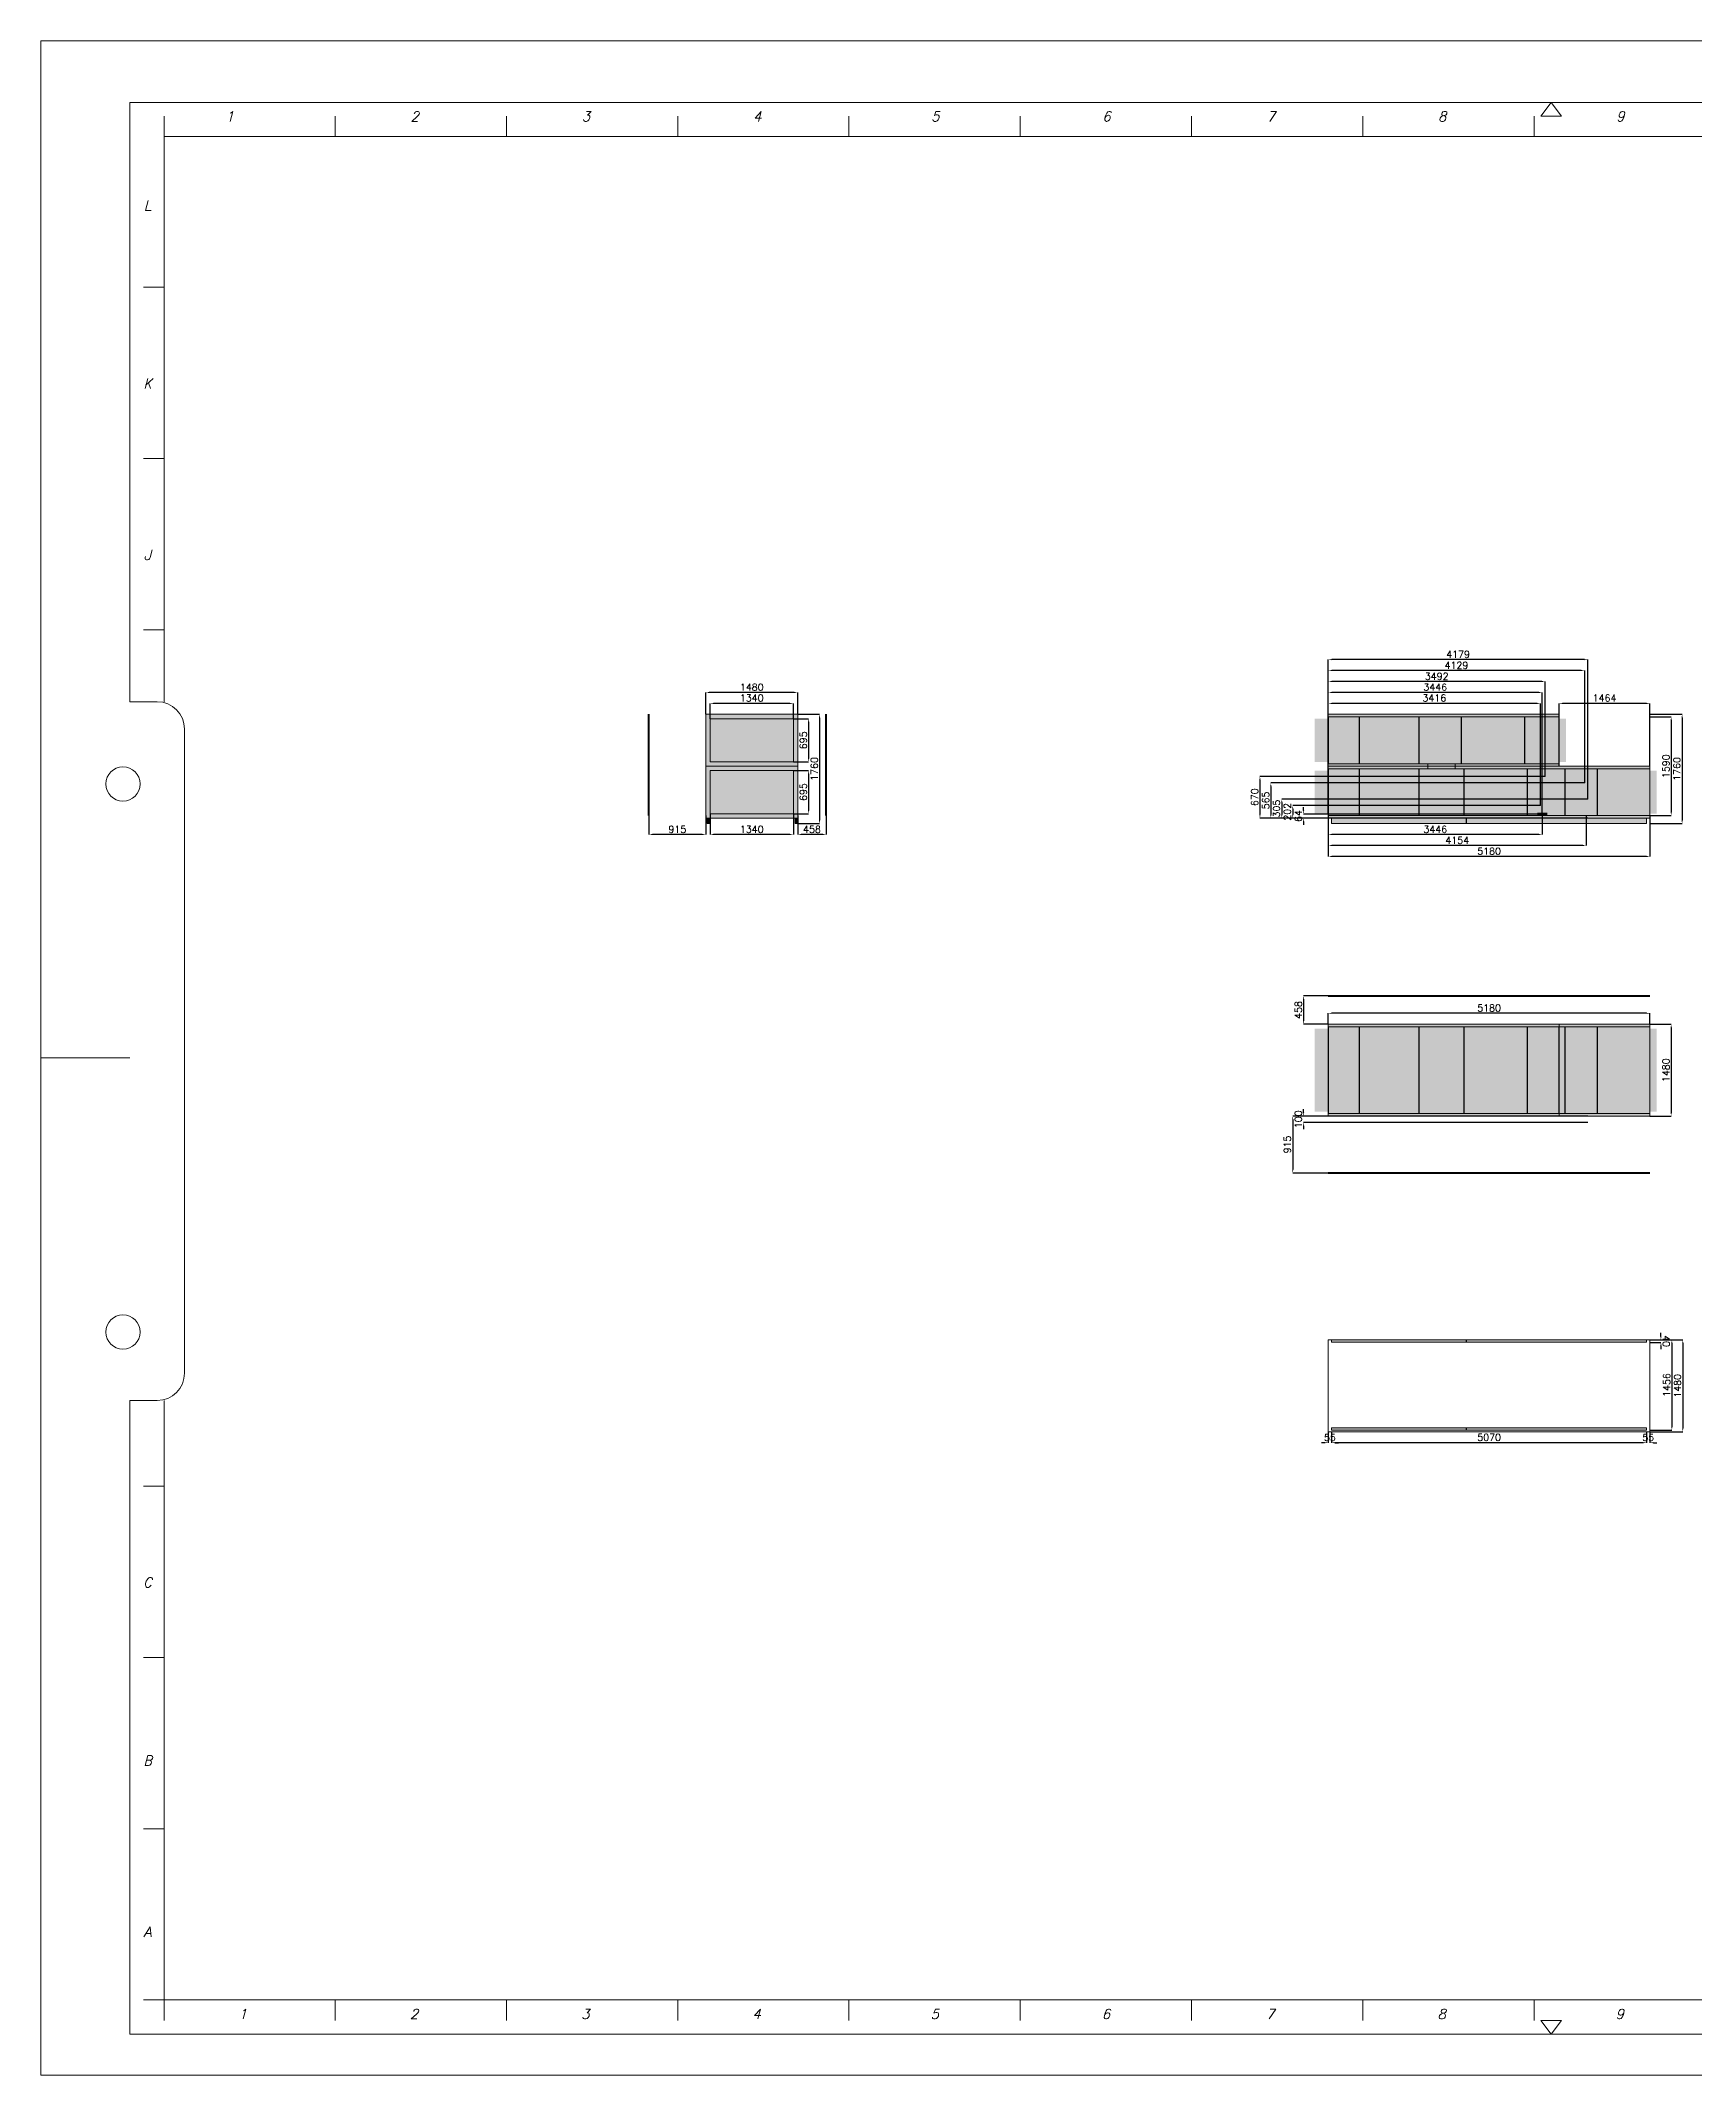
# Model space of a CAD drawing. Header units: millimetres. Extents: x -20729 to 25590, y -20280 to 12474.
# Drawn here: x -20729 to 5893, y -20280 to 12474 of the extents above; entities that cross this region are included whole.
import ezdxf
from ezdxf.enums import TextEntityAlignment as Align

# ---------------------------------------------------------------- set-up
doc = ezdxf.new("R2010")
doc.units = ezdxf.units.MM
doc.header["$MEASUREMENT"] = 0
doc.layers.get('0').update_dxf_attribs({"lineweight": 0})
doc.layers.get('Defpoints').update_dxf_attribs({"lineweight": 0})
for name, color, linetype in [('Dimensions.Gen', 7, 'Continuous'), ('Dimensions.Med', 7, 'Continuous'), ('Dimensions.Service', 7, 'Continuous'), ('Hatch', 7, 'Continuous'), ('Separators', 7, 'Continuous')]:
    doc.layers.add(name, color=color, linetype=linetype)
doc.styles.get("Standard").update_dxf_attribs({"font": 'TXT.SHX'})
doc.styles.add('Text_Style_11', font='ROMANS.SHX', dxfattribs={"width": 0.75})
doc.dimstyles.get("Standard").update_dxf_attribs({"dimtxt": 111.333333, "dimasz": 55.666667, "dimexe": 0.18, "dimexo": 0.0625, "dimgap": 27.833333, "dimtad": 0, "dimtoh": 1, "dimdec": 4, "dimzin": 0, "dimdsep": 46, "dimtxsty": 'Standard', "dimcen": 0.09, "dimclrt": 1, "dimadec": 0, "dimazin": 0, "dimtfac": 1, "dimtdec": 4, "dimtix": 1, "dimtofl": 0, "dimtmove": 0, "dimatfit": 3, "dimfxl": 1, "dimtolj": 1, "dimtzin": 0, "dimarcsym": 0})

# ---------------------------------------------------------------- blocks, each defined once
blk = doc.blocks.new('*D0')
at = {"color": 0, "lineweight": -2}
for p, q in [((0, 0), (0, -306)), ((3390, -306), (56, -306)), ((3446, 0), (3446, -306))]:
    blk.add_line(p, q, dxfattribs=at)
at = {"color": 0}
for points in [[(0, -306), (56, -297), (56, -315)], [(3446, -306), (3390, -315), (3390, -297)]]:
    blk.add_solid(points, dxfattribs=at)
at = {"layer": 'Defpoints'}
for p in [(0, 0), (3446, 0), (0, -306)]:
    blk.add_point(p, dxfattribs=at)
at = {"color": 1, "true_color": 0xff0000, "insert": (1723, -221), "char_height": 111.3, "attachment_point": 5}
blk.add_mtext('3446', dxfattribs=at)
blk = doc.blocks.new('*D1')
at = {"color": 0, "lineweight": -2}
for p, q in [((0, 0), (0, -482)), ((4154, 0), (4154, -482)), ((4098, -482), (56, -482))]:
    blk.add_line(p, q, dxfattribs=at)
at = {"color": 0}
for points in [[(0, -482), (56, -473), (56, -491)], [(4154, -482), (4098, -491), (4098, -473)]]:
    blk.add_solid(points, dxfattribs=at)
at = {"layer": 'Defpoints'}
for p in [(0, 0), (4154, 0), (0, -482)]:
    blk.add_point(p, dxfattribs=at)
at = {"color": 1, "true_color": 0xff0000, "insert": (2077, -397), "char_height": 111.3, "attachment_point": 5}
blk.add_mtext('4154', dxfattribs=at)
blk = doc.blocks.new('*D2')
at = {"color": 0, "lineweight": -2}
for p, q in [((0, 0), (0, -658)), ((5180, 0), (5180, -658)), ((5124, -658), (56, -658))]:
    blk.add_line(p, q, dxfattribs=at)
at = {"color": 0}
for points in [[(0, -658), (56, -649), (56, -667)], [(5180, -658), (5124, -667), (5124, -649)]]:
    blk.add_solid(points, dxfattribs=at)
at = {"layer": 'Defpoints'}
for p in [(0, 0), (5180, 0), (0, -658)]:
    blk.add_point(p, dxfattribs=at)
at = {"color": 1, "true_color": 0xff0000, "insert": (2590, -573), "char_height": 111.3, "attachment_point": 5}
blk.add_mtext('5180', dxfattribs=at)
blk = doc.blocks.new('*D3')
at = {"color": 0, "lineweight": -2}
for p, q in [((3716, 795), (3716, 1806)), ((5124, 1806), (3772, 1806)), ((5180, 795), (5180, 1806))]:
    blk.add_line(p, q, dxfattribs=at)
at = {"color": 0}
for points in [[(3716, 1806), (3772, 1815), (3772, 1797)], [(5180, 1806), (5124, 1797), (5124, 1815)]]:
    blk.add_solid(points, dxfattribs=at)
at = {"layer": 'Defpoints'}
for p in [(3716, 1806), (3716, 795), (5180, 795)]:
    blk.add_point(p, dxfattribs=at)
at = {"color": 1, "true_color": 0xff0000, "insert": (4448, 1891), "char_height": 111.3, "attachment_point": 5}
blk.add_mtext('1464', dxfattribs=at)
blk = doc.blocks.new('*D4')
at = {"color": 0, "lineweight": -2}
for p, q in [((0, 162), (0, 1806)), ((3361, 1806), (56, 1806)), ((3416, 162), (3416, 1806))]:
    blk.add_line(p, q, dxfattribs=at)
at = {"color": 0}
for points in [[(0, 1806), (56, 1815), (56, 1797)], [(3416, 1806), (3361, 1797), (3361, 1815)]]:
    blk.add_solid(points, dxfattribs=at)
at = {"layer": 'Defpoints'}
for p in [(0, 1806), (0, 162), (3416, 162)]:
    blk.add_point(p, dxfattribs=at)
at = {"color": 1, "true_color": 0xff0000, "insert": (1708, 1891), "char_height": 111.3, "attachment_point": 5}
blk.add_mtext('3416', dxfattribs=at)
blk = doc.blocks.new('*D5')
at = {"color": 0, "lineweight": -2}
for p, q in [((0, 24), (0, 1982)), ((3390, 1982), (56, 1982)), ((3446, 24), (3446, 1982))]:
    blk.add_line(p, q, dxfattribs=at)
at = {"color": 0}
for points in [[(0, 1982), (56, 1991), (56, 1973)], [(3446, 1982), (3390, 1973), (3390, 1991)]]:
    blk.add_solid(points, dxfattribs=at)
at = {"layer": 'Defpoints'}
for p in [(0, 1982), (0, 24), (3446, 24)]:
    blk.add_point(p, dxfattribs=at)
at = {"color": 1, "true_color": 0xff0000, "insert": (1723, 2067), "char_height": 111.3, "attachment_point": 5}
blk.add_mtext('3446', dxfattribs=at)
blk = doc.blocks.new('*D6')
at = {"color": 0, "lineweight": -2}
for p, q in [((0, 630), (0, 2158)), ((3436, 2158), (56, 2158)), ((3492, 630), (3492, 2158))]:
    blk.add_line(p, q, dxfattribs=at)
at = {"color": 0}
for points in [[(0, 2158), (56, 2167), (56, 2149)], [(3492, 2158), (3436, 2149), (3436, 2167)]]:
    blk.add_solid(points, dxfattribs=at)
at = {"layer": 'Defpoints'}
for p in [(0, 2158), (0, 630), (3492, 630)]:
    blk.add_point(p, dxfattribs=at)
at = {"color": 1, "true_color": 0xff0000, "insert": (1746, 2243), "char_height": 111.3, "attachment_point": 5}
blk.add_mtext('3492', dxfattribs=at)
blk = doc.blocks.new('*D7')
at = {"color": 0, "lineweight": -2}
for p, q in [((0, 525), (0, 2334)), ((4073, 2334), (56, 2334)), ((4129, 525), (4129, 2334))]:
    blk.add_line(p, q, dxfattribs=at)
at = {"color": 0}
for points in [[(0, 2334), (56, 2343), (56, 2325)], [(4129, 2334), (4073, 2325), (4073, 2343)]]:
    blk.add_solid(points, dxfattribs=at)
at = {"layer": 'Defpoints'}
for p in [(0, 2334), (0, 525), (4129, 525)]:
    blk.add_point(p, dxfattribs=at)
at = {"color": 1, "true_color": 0xff0000, "insert": (2064, 2419), "char_height": 111.3, "attachment_point": 5}
blk.add_mtext('4129', dxfattribs=at)
blk = doc.blocks.new('*D8')
at = {"color": 0, "lineweight": -2}
for p, q in [((0, 265), (0, 2510)), ((4123, 2510), (56, 2510)), ((4179, 265), (4179, 2510))]:
    blk.add_line(p, q, dxfattribs=at)
at = {"color": 0}
for points in [[(0, 2510), (56, 2519), (56, 2501)], [(4179, 2510), (4123, 2501), (4123, 2519)]]:
    blk.add_solid(points, dxfattribs=at)
at = {"layer": 'Defpoints'}
for p in [(0, 2510), (0, 265), (4179, 265)]:
    blk.add_point(p, dxfattribs=at)
at = {"color": 1, "true_color": 0xff0000, "insert": (2090, 2595), "char_height": 111.3, "attachment_point": 5}
blk.add_mtext('4179', dxfattribs=at)
blk = doc.blocks.new('*D9')
at = {"color": 0, "lineweight": -2}
for p, q in [((-396, 80), (-396, 135)), ((3446, 24), (-396, 24)), ((3446, -40), (-396, -40)), ((-396, -96), (-396, -151))]:
    blk.add_line(p, q, dxfattribs=at)
at = {"color": 0}
for points in [[(-396, 24), (-387, 80), (-405, 80)], [(-396, -40), (-405, -96), (-387, -96)]]:
    blk.add_solid(points, dxfattribs=at)
at = {"layer": 'Defpoints'}
for p in [(3446, 24), (-396, -40), (3446, -40)]:
    blk.add_point(p, dxfattribs=at)
at = {"color": 1, "true_color": 0xff0000, "insert": (-481, -8), "char_height": 111.3, "attachment_point": 5, "rotation": 90}
blk.add_mtext('64', dxfattribs=at)
blk = doc.blocks.new('*D10')
at = {"color": 0, "lineweight": -2}
for p, q in [((3416, 162), (-572, 162)), ((-572, 106), (-572, 16)), ((3416, -40), (-572, -40))]:
    blk.add_line(p, q, dxfattribs=at)
at = {"color": 0}
for points in [[(-572, 162), (-563, 106), (-581, 106)], [(-572, -40), (-581, 16), (-563, 16)]]:
    blk.add_solid(points, dxfattribs=at)
at = {"layer": 'Defpoints'}
for p in [(3416, 162), (-572, -40), (3416, -40)]:
    blk.add_point(p, dxfattribs=at)
at = {"color": 1, "true_color": 0xff0000, "insert": (-657, 61), "char_height": 111.3, "attachment_point": 5, "rotation": 90}
blk.add_mtext('202', dxfattribs=at)
blk = doc.blocks.new('*D11')
at = {"color": 0, "lineweight": -2}
for p, q in [((4179, 265), (-748, 265)), ((-748, 209), (-748, 16)), ((4179, -40), (-748, -40))]:
    blk.add_line(p, q, dxfattribs=at)
at = {"color": 0}
for points in [[(-748, 265), (-739, 209), (-757, 209)], [(-748, -40), (-757, 16), (-739, 16)]]:
    blk.add_solid(points, dxfattribs=at)
at = {"layer": 'Defpoints'}
for p in [(4179, 265), (-748, -40), (4179, -40)]:
    blk.add_point(p, dxfattribs=at)
at = {"color": 1, "true_color": 0xff0000, "insert": (-833, 113), "char_height": 111.3, "attachment_point": 5, "rotation": 90}
blk.add_mtext('305', dxfattribs=at)
blk = doc.blocks.new('*D12')
at = {"color": 0, "lineweight": -2}
for p, q in [((4129, 525), (-924, 525)), ((-924, 469), (-924, 16)), ((4129, -40), (-924, -40))]:
    blk.add_line(p, q, dxfattribs=at)
at = {"color": 0}
for points in [[(-924, 525), (-915, 469), (-933, 469)], [(-924, -40), (-933, 16), (-915, 16)]]:
    blk.add_solid(points, dxfattribs=at)
at = {"layer": 'Defpoints'}
for p in [(4129, 525), (-924, -40), (4129, -40)]:
    blk.add_point(p, dxfattribs=at)
at = {"color": 1, "true_color": 0xff0000, "insert": (-1009, 243), "char_height": 111.3, "attachment_point": 5, "rotation": 90}
blk.add_mtext('565', dxfattribs=at)
blk = doc.blocks.new('*D13')
at = {"color": 0, "lineweight": -2}
for p, q in [((3491, 630), (-1100, 630)), ((-1100, 574), (-1100, 16)), ((3491, -40), (-1100, -40))]:
    blk.add_line(p, q, dxfattribs=at)
at = {"color": 0}
for points in [[(-1100, 630), (-1091, 574), (-1109, 574)], [(-1100, -40), (-1109, 16), (-1091, 16)]]:
    blk.add_solid(points, dxfattribs=at)
at = {"layer": 'Defpoints'}
for p in [(3492, 630), (-1100, -40), (3492, -40)]:
    blk.add_point(p, dxfattribs=at)
at = {"color": 1, "true_color": 0xff0000, "insert": (-1185, 295), "char_height": 111.3, "attachment_point": 5, "rotation": 90}
blk.add_mtext('670', dxfattribs=at)
blk = doc.blocks.new('*D14')
at = {"color": 0, "lineweight": -2}
for p, q in [((5180, 1590), (5521, 1590)), ((5521, 1534), (5521, 56)), ((5180, 0), (5521, 0))]:
    blk.add_line(p, q, dxfattribs=at)
at = {"color": 0}
for points in [[(5521, 1590), (5530, 1534), (5512, 1534)], [(5521, 0), (5512, 56), (5530, 56)]]:
    blk.add_solid(points, dxfattribs=at)
at = {"layer": 'Defpoints'}
for p in [(5180, 1590), (5180, 0), (5521, 0)]:
    blk.add_point(p, dxfattribs=at)
at = {"color": 1, "true_color": 0xff0000, "insert": (5436, 795), "char_height": 111.3, "attachment_point": 5, "rotation": 90}
blk.add_mtext('1590', dxfattribs=at)
blk = doc.blocks.new('*D15')
at = {"color": 0, "lineweight": -2}
for p, q in [((5180, 1630), (5697, 1630)), ((5697, 1574), (5697, -74)), ((5180, -130), (5697, -130))]:
    blk.add_line(p, q, dxfattribs=at)
at = {"color": 0}
for points in [[(5697, 1630), (5706, 1574), (5688, 1574)], [(5697, -130), (5688, -74), (5706, -74)]]:
    blk.add_solid(points, dxfattribs=at)
at = {"layer": 'Defpoints'}
for p in [(5180, 1630), (5180, -130), (5697, -130)]:
    blk.add_point(p, dxfattribs=at)
at = {"color": 1, "true_color": 0xff0000, "insert": (5612, 750), "char_height": 111.3, "attachment_point": 5, "rotation": 90}
blk.add_mtext('1760', dxfattribs=at)
blk = doc.blocks.new('*D63')
at = {"color": 0, "lineweight": -2}
for p, q in [((0, -3359), (0, -3183)), ((5124, -3183), (56, -3183)), ((5180, -3359), (5180, -3183))]:
    blk.add_line(p, q, dxfattribs=at)
at = {"color": 0}
for points in [[(0, -3183), (56, -3174), (56, -3192)], [(5180, -3183), (5124, -3192), (5124, -3174)]]:
    blk.add_solid(points, dxfattribs=at)
at = {"layer": 'Defpoints'}
for p in [(0, -3183), (0, -3359), (5180, -3359)]:
    blk.add_point(p, dxfattribs=at)
at = {"color": 1, "true_color": 0xff0000, "insert": (2590, -3098), "char_height": 111.3, "attachment_point": 5}
blk.add_mtext('5180', dxfattribs=at)
blk = doc.blocks.new('*D64')
at = {"color": 0, "lineweight": -2}
for p, q in [((0, -2901), (-396, -2901)), ((-396, -2956), (-396, -3303)), ((0, -3359), (-396, -3359))]:
    blk.add_line(p, q, dxfattribs=at)
at = {"color": 0}
for points in [[(-396, -2901), (-387, -2956), (-405, -2956)], [(-396, -3359), (-405, -3303), (-387, -3303)]]:
    blk.add_solid(points, dxfattribs=at)
at = {"layer": 'Defpoints'}
for p in [(0, -2901), (-396, -3359), (0, -3359)]:
    blk.add_point(p, dxfattribs=at)
at = {"color": 1, "true_color": 0xff0000, "insert": (-481, -3130), "char_height": 111.3, "attachment_point": 5, "rotation": 90}
blk.add_mtext('458', dxfattribs=at)
blk = doc.blocks.new('*D65')
at = {"color": 0, "lineweight": -2}
for p, q in [((-396, -4783), (-396, -4727)), ((3416, -4839), (-396, -4839)), ((3416, -4939), (-396, -4939)), ((-396, -4994), (-396, -5050))]:
    blk.add_line(p, q, dxfattribs=at)
at = {"color": 0}
for points in [[(-396, -4839), (-387, -4783), (-405, -4783)], [(-396, -4939), (-405, -4994), (-387, -4994)]]:
    blk.add_solid(points, dxfattribs=at)
at = {"layer": 'Defpoints'}
for p in [(3416, -4839), (-396, -4939), (3416, -4939)]:
    blk.add_point(p, dxfattribs=at)
at = {"color": 1, "true_color": 0xff0000, "insert": (-481, -4889), "char_height": 111.3, "attachment_point": 5, "rotation": 90}
blk.add_mtext('100', dxfattribs=at)
blk = doc.blocks.new('*D66')
at = {"color": 0, "lineweight": -2}
for p, q in [((-396, -4783), (-396, -4727)), ((3491, -4839), (-396, -4839)), ((3491, -4939), (-396, -4939)), ((-396, -4994), (-396, -5050))]:
    blk.add_line(p, q, dxfattribs=at)
at = {"color": 0}
for points in [[(-396, -4839), (-387, -4783), (-405, -4783)], [(-396, -4939), (-405, -4994), (-387, -4994)]]:
    blk.add_solid(points, dxfattribs=at)
at = {"layer": 'Defpoints'}
for p in [(3492, -4839), (-396, -4939), (3492, -4939)]:
    blk.add_point(p, dxfattribs=at)
at = {"color": 1, "true_color": 0xff0000, "insert": (-481, -4889), "char_height": 111.3, "attachment_point": 5, "rotation": 90}
blk.add_mtext('100', dxfattribs=at)
blk = doc.blocks.new('*D67')
at = {"color": 0, "lineweight": -2}
for p, q in [((-396, -4783), (-396, -4727)), ((3446, -4839), (-396, -4839)), ((3446, -4939), (-396, -4939)), ((-396, -4994), (-396, -5050))]:
    blk.add_line(p, q, dxfattribs=at)
at = {"color": 0}
for points in [[(-396, -4839), (-387, -4783), (-405, -4783)], [(-396, -4939), (-405, -4994), (-387, -4994)]]:
    blk.add_solid(points, dxfattribs=at)
at = {"layer": 'Defpoints'}
for p in [(3446, -4839), (-396, -4939), (3446, -4939)]:
    blk.add_point(p, dxfattribs=at)
at = {"color": 1, "true_color": 0xff0000, "insert": (-481, -4889), "char_height": 111.3, "attachment_point": 5, "rotation": 90}
blk.add_mtext('100', dxfattribs=at)
blk = doc.blocks.new('*D68')
at = {"color": 0, "lineweight": -2}
for p, q in [((-396, -4783), (-396, -4727)), ((4129, -4839), (-396, -4839)), ((4129, -4939), (-396, -4939)), ((-396, -4994), (-396, -5050))]:
    blk.add_line(p, q, dxfattribs=at)
at = {"color": 0}
for points in [[(-396, -4839), (-387, -4783), (-405, -4783)], [(-396, -4939), (-405, -4994), (-387, -4994)]]:
    blk.add_solid(points, dxfattribs=at)
at = {"layer": 'Defpoints'}
for p in [(4129, -4839), (-396, -4939), (4129, -4939)]:
    blk.add_point(p, dxfattribs=at)
at = {"color": 1, "true_color": 0xff0000, "insert": (-481, -4889), "char_height": 111.3, "attachment_point": 5, "rotation": 90}
blk.add_mtext('100', dxfattribs=at)
blk = doc.blocks.new('*D69')
at = {"color": 0, "lineweight": -2}
for p, q in [((-396, -4783), (-396, -4727)), ((4179, -4839), (-396, -4839)), ((4179, -4939), (-396, -4939)), ((-396, -4994), (-396, -5050))]:
    blk.add_line(p, q, dxfattribs=at)
at = {"color": 0}
for points in [[(-396, -4839), (-387, -4783), (-405, -4783)], [(-396, -4939), (-405, -4994), (-387, -4994)]]:
    blk.add_solid(points, dxfattribs=at)
at = {"layer": 'Defpoints'}
for p in [(4179, -4839), (-396, -4939), (4179, -4939)]:
    blk.add_point(p, dxfattribs=at)
at = {"color": 1, "true_color": 0xff0000, "insert": (-481, -4889), "char_height": 111.3, "attachment_point": 5, "rotation": 90}
blk.add_mtext('100', dxfattribs=at)
blk = doc.blocks.new('*D70')
at = {"color": 0, "lineweight": -2}
for p, q in [((0, -4839), (-572, -4839)), ((-572, -4894), (-572, -5698)), ((0, -5754), (-572, -5754))]:
    blk.add_line(p, q, dxfattribs=at)
at = {"color": 0}
for points in [[(-572, -4839), (-563, -4894), (-581, -4894)], [(-572, -5754), (-581, -5698), (-563, -5698)]]:
    blk.add_solid(points, dxfattribs=at)
at = {"layer": 'Defpoints'}
for p in [(0, -4839), (-572, -5754), (0, -5754)]:
    blk.add_point(p, dxfattribs=at)
at = {"color": 1, "true_color": 0xff0000, "insert": (-657, -5296), "char_height": 111.3, "attachment_point": 5, "rotation": 90}
blk.add_mtext('915', dxfattribs=at)
blk = doc.blocks.new('*D71')
at = {"color": 0, "lineweight": -2}
for p, q in [((5180, -3359), (5521, -3359)), ((5521, -3414), (5521, -4783)), ((5180, -4839), (5521, -4839))]:
    blk.add_line(p, q, dxfattribs=at)
at = {"color": 0}
for points in [[(5521, -3359), (5530, -3414), (5512, -3414)], [(5521, -4839), (5512, -4783), (5530, -4783)]]:
    blk.add_solid(points, dxfattribs=at)
at = {"layer": 'Defpoints'}
for p in [(5180, -3359), (5180, -4839), (5521, -4839)]:
    blk.add_point(p, dxfattribs=at)
at = {"color": 1, "true_color": 0xff0000, "insert": (5436, -4099), "char_height": 111.3, "attachment_point": 5, "rotation": 90}
blk.add_mtext('1480', dxfattribs=at)
blk = doc.blocks.new('*D97')
at = {"color": 0, "lineweight": -2}
for p, q in [((14838, 0), (14838, -306)), ((15697, -306), (14894, -306)), ((15753, 0), (15753, -306))]:
    blk.add_line(p, q, dxfattribs=at)
at = {"color": 0}
for points in [[(14838, -306), (14894, -297), (14894, -315)], [(15753, -306), (15697, -315), (15697, -297)]]:
    blk.add_solid(points, dxfattribs=at)
at = {"layer": 'Defpoints'}
for p in [(14838, 0), (15753, 0), (14838, -306)]:
    blk.add_point(p, dxfattribs=at)
at = {"color": 1, "true_color": 0xff0000, "insert": (15296, -221), "char_height": 111.3, "attachment_point": 5}
blk.add_mtext('915', dxfattribs=at)
blk = doc.blocks.new('*D98')
at = {"color": 0, "lineweight": -2}
for p, q in [((13428, 30), (13428, -306)), ((14768, 30), (14768, -306)), ((14712, -306), (13484, -306))]:
    blk.add_line(p, q, dxfattribs=at)
at = {"color": 0}
for points in [[(13428, -306), (13484, -297), (13484, -315)], [(14768, -306), (14712, -315), (14712, -297)]]:
    blk.add_solid(points, dxfattribs=at)
at = {"layer": 'Defpoints'}
for p in [(13428, 30), (14768, 30), (13428, -306)]:
    blk.add_point(p, dxfattribs=at)
at = {"color": 1, "true_color": 0xff0000, "insert": (14098, -221), "char_height": 111.3, "attachment_point": 5}
blk.add_mtext('1340', dxfattribs=at)
blk = doc.blocks.new('*D99')
at = {"color": 0, "lineweight": -2}
for p, q in [((12900, 0), (12900, -306)), ((13302, -306), (12956, -306)), ((13358, 0), (13358, -306))]:
    blk.add_line(p, q, dxfattribs=at)
at = {"color": 0}
for points in [[(12900, -306), (12956, -297), (12956, -315)], [(13358, -306), (13302, -315), (13302, -297)]]:
    blk.add_solid(points, dxfattribs=at)
at = {"layer": 'Defpoints'}
for p in [(12900, 0), (13358, 0), (12900, -306)]:
    blk.add_point(p, dxfattribs=at)
at = {"color": 1, "true_color": 0xff0000, "insert": (13129, -221), "char_height": 111.3, "attachment_point": 5}
blk.add_mtext('458', dxfattribs=at)
blk = doc.blocks.new('*D100')
at = {"color": 0, "lineweight": -2}
for p, q in [((13428, 1560), (13428, 1806)), ((14712, 1806), (13484, 1806)), ((14768, 1560), (14768, 1806))]:
    blk.add_line(p, q, dxfattribs=at)
at = {"color": 0}
for points in [[(13428, 1806), (13484, 1815), (13484, 1797)], [(14768, 1806), (14712, 1797), (14712, 1815)]]:
    blk.add_solid(points, dxfattribs=at)
at = {"layer": 'Defpoints'}
for p in [(13428, 1806), (13428, 1560), (14768, 1560)]:
    blk.add_point(p, dxfattribs=at)
at = {"color": 1, "true_color": 0xff0000, "insert": (14098, 1891), "char_height": 111.3, "attachment_point": 5}
blk.add_mtext('1340', dxfattribs=at)
blk = doc.blocks.new('*D101')
at = {"color": 0, "lineweight": -2}
for p, q in [((13358, 1630), (13358, 1982)), ((14782, 1982), (13414, 1982)), ((14838, 1630), (14838, 1982))]:
    blk.add_line(p, q, dxfattribs=at)
at = {"color": 0}
for points in [[(13358, 1982), (13414, 1991), (13414, 1973)], [(14838, 1982), (14782, 1973), (14782, 1991)]]:
    blk.add_solid(points, dxfattribs=at)
at = {"layer": 'Defpoints'}
for p in [(13358, 1982), (13358, 1630), (14838, 1630)]:
    blk.add_point(p, dxfattribs=at)
at = {"color": 1, "true_color": 0xff0000, "insert": (14098, 2067), "char_height": 111.3, "attachment_point": 5}
blk.add_mtext('1480', dxfattribs=at)
blk = doc.blocks.new('*D140')
at = {"color": 0, "lineweight": -2}
for p, q in [((-8541, 0), (-8541, -306)), ((-8139, -306), (-8486, -306)), ((-8083, 0), (-8083, -306))]:
    blk.add_line(p, q, dxfattribs=at)
at = {"color": 0}
for points in [[(-8541, -306), (-8486, -297), (-8486, -315)], [(-8083, -306), (-8139, -315), (-8139, -297)]]:
    blk.add_solid(points, dxfattribs=at)
at = {"layer": 'Defpoints'}
for p in [(-8541, 0), (-8083, 0), (-8541, -306)]:
    blk.add_point(p, dxfattribs=at)
at = {"color": 1, "true_color": 0xff0000, "insert": (-8312, -221), "char_height": 111.3, "attachment_point": 5}
blk.add_mtext('458', dxfattribs=at)
blk = doc.blocks.new('*D141')
at = {"color": 0, "lineweight": -2}
for p, q in [((-9951, 30), (-9951, -306)), ((-8611, 30), (-8611, -306)), ((-8667, -306), (-9896, -306))]:
    blk.add_line(p, q, dxfattribs=at)
at = {"color": 0}
for points in [[(-9951, -306), (-9896, -297), (-9896, -315)], [(-8611, -306), (-8667, -315), (-8667, -297)]]:
    blk.add_solid(points, dxfattribs=at)
at = {"layer": 'Defpoints'}
for p in [(-9951, 30), (-8611, 30), (-9951, -306)]:
    blk.add_point(p, dxfattribs=at)
at = {"color": 1, "true_color": 0xff0000, "insert": (-9281, -221), "char_height": 111.3, "attachment_point": 5}
blk.add_mtext('1340', dxfattribs=at)
blk = doc.blocks.new('*D142')
at = {"color": 0, "lineweight": -2}
for p, q in [((-10936, 0), (-10936, -306)), ((-10077, -306), (-10881, -306)), ((-10021, 0), (-10021, -306))]:
    blk.add_line(p, q, dxfattribs=at)
at = {"color": 0}
for points in [[(-10936, -306), (-10881, -297), (-10881, -315)], [(-10021, -306), (-10077, -315), (-10077, -297)]]:
    blk.add_solid(points, dxfattribs=at)
at = {"layer": 'Defpoints'}
for p in [(-10936, 0), (-10021, 0), (-10936, -306)]:
    blk.add_point(p, dxfattribs=at)
at = {"color": 1, "true_color": 0xff0000, "insert": (-10479, -221), "char_height": 111.3, "attachment_point": 5}
blk.add_mtext('915', dxfattribs=at)
blk = doc.blocks.new('*D143')
at = {"color": 0, "lineweight": -2}
for p, q in [((-9951, 1560), (-9951, 1806)), ((-8667, 1806), (-9896, 1806)), ((-8611, 1560), (-8611, 1806))]:
    blk.add_line(p, q, dxfattribs=at)
at = {"color": 0}
for points in [[(-9951, 1806), (-9896, 1815), (-9896, 1797)], [(-8611, 1806), (-8667, 1797), (-8667, 1815)]]:
    blk.add_solid(points, dxfattribs=at)
at = {"layer": 'Defpoints'}
for p in [(-9951, 1806), (-9951, 1560), (-8611, 1560)]:
    blk.add_point(p, dxfattribs=at)
at = {"color": 1, "true_color": 0xff0000, "insert": (-9281, 1891), "char_height": 111.3, "attachment_point": 5}
blk.add_mtext('1340', dxfattribs=at)
blk = doc.blocks.new('*D144')
at = {"color": 0, "lineweight": -2}
for p, q in [((-10021, 1630), (-10021, 1982)), ((-8597, 1982), (-9966, 1982)), ((-8541, 1630), (-8541, 1982))]:
    blk.add_line(p, q, dxfattribs=at)
at = {"color": 0}
for points in [[(-10021, 1982), (-9966, 1991), (-9966, 1973)], [(-8541, 1982), (-8597, 1973), (-8597, 1991)]]:
    blk.add_solid(points, dxfattribs=at)
at = {"layer": 'Defpoints'}
for p in [(-10021, 1982), (-10021, 1630), (-8541, 1630)]:
    blk.add_point(p, dxfattribs=at)
at = {"color": 1, "true_color": 0xff0000, "insert": (-9281, 2067), "char_height": 111.3, "attachment_point": 5}
blk.add_mtext('1480', dxfattribs=at)
blk = doc.blocks.new('*D145')
at = {"color": 0, "lineweight": -2}
for p, q in [((-8611, 1560), (-8365, 1560)), ((-8365, 1504), (-8365, 921)), ((-8611, 865), (-8365, 865))]:
    blk.add_line(p, q, dxfattribs=at)
at = {"color": 0}
for points in [[(-8365, 1560), (-8356, 1504), (-8375, 1504)], [(-8365, 865), (-8375, 921), (-8356, 921)]]:
    blk.add_solid(points, dxfattribs=at)
at = {"layer": 'Defpoints'}
for p in [(-8611, 1560), (-8611, 865), (-8365, 865)]:
    blk.add_point(p, dxfattribs=at)
at = {"color": 1, "true_color": 0xff0000, "insert": (-8450, 1212), "char_height": 111.3, "attachment_point": 5, "rotation": 90}
blk.add_mtext('695', dxfattribs=at)
blk = doc.blocks.new('*D146')
at = {"color": 0, "lineweight": -2}
for p, q in [((-8611, 725), (-8365, 725)), ((-8365, 669), (-8365, 86)), ((-8611, 30), (-8365, 30))]:
    blk.add_line(p, q, dxfattribs=at)
at = {"color": 0}
for points in [[(-8365, 725), (-8356, 669), (-8375, 669)], [(-8365, 30), (-8375, 86), (-8356, 86)]]:
    blk.add_solid(points, dxfattribs=at)
at = {"layer": 'Defpoints'}
for p in [(-8611, 725), (-8611, 30), (-8365, 30)]:
    blk.add_point(p, dxfattribs=at)
at = {"color": 1, "true_color": 0xff0000, "insert": (-8450, 378), "char_height": 111.3, "attachment_point": 5, "rotation": 90}
blk.add_mtext('695', dxfattribs=at)
blk = doc.blocks.new('*D147')
at = {"color": 0, "lineweight": -2}
for p, q in [((-8541, 1630), (-8189, 1630)), ((-8189, 1574), (-8189, -74)), ((-8541, -130), (-8189, -130))]:
    blk.add_line(p, q, dxfattribs=at)
at = {"color": 0}
for points in [[(-8189, 1630), (-8180, 1574), (-8199, 1574)], [(-8189, -130), (-8199, -74), (-8180, -74)]]:
    blk.add_solid(points, dxfattribs=at)
at = {"layer": 'Defpoints'}
for p in [(-8541, 1630), (-8541, -130), (-8189, -130)]:
    blk.add_point(p, dxfattribs=at)
at = {"color": 1, "true_color": 0xff0000, "insert": (-8274, 750), "char_height": 111.3, "attachment_point": 5, "rotation": 90}
blk.add_mtext('1760', dxfattribs=at)
blk = doc.blocks.new('*D183')
at = {"color": 0, "lineweight": -2}
for p, q in [((5069, -10096), (5014, -10096)), ((5125, -9920), (5125, -10096)), ((5180, -9920), (5180, -10096)), ((5236, -10096), (5291, -10096))]:
    blk.add_line(p, q, dxfattribs=at)
at = {"color": 0}
for points in [[(5125, -10096), (5069, -10086), (5069, -10105)], [(5180, -10096), (5236, -10105), (5236, -10086)]]:
    blk.add_solid(points, dxfattribs=at)
at = {"layer": 'Defpoints'}
for p in [(5125, -9920), (5125, -10096), (5180, -9920)]:
    blk.add_point(p, dxfattribs=at)
at = {"color": 1, "true_color": 0xff0000, "insert": (5152, -10012), "char_height": 111.3, "attachment_point": 5}
blk.add_mtext('55', dxfattribs=at)
blk = doc.blocks.new('*D184')
at = {"color": 0, "lineweight": -2}
for p, q in [((55, -9920), (55, -10096)), ((5069, -10096), (111, -10096)), ((5125, -9920), (5125, -10096))]:
    blk.add_line(p, q, dxfattribs=at)
at = {"color": 0}
for points in [[(55, -10096), (111, -10086), (111, -10105)], [(5125, -10096), (5069, -10105), (5069, -10086)]]:
    blk.add_solid(points, dxfattribs=at)
at = {"layer": 'Defpoints'}
for p in [(55, -9920), (55, -10096), (5125, -9920)]:
    blk.add_point(p, dxfattribs=at)
at = {"color": 1, "true_color": 0xff0000, "insert": (2590, -10011), "char_height": 111.3, "attachment_point": 5}
blk.add_mtext('5070', dxfattribs=at)
blk = doc.blocks.new('*D185')
at = {"color": 0, "lineweight": -2}
for p, q in [((-56, -10096), (-111, -10096)), ((0, -9920), (0, -10096)), ((55, -9920), (55, -10096)), ((111, -10096), (166, -10096))]:
    blk.add_line(p, q, dxfattribs=at)
at = {"color": 0}
for points in [[(0, -10096), (-56, -10086), (-56, -10105)], [(55, -10096), (111, -10105), (111, -10086)]]:
    blk.add_solid(points, dxfattribs=at)
at = {"layer": 'Defpoints'}
for p in [(0, -9920), (0, -10096), (55, -9920)]:
    blk.add_point(p, dxfattribs=at)
at = {"color": 1, "true_color": 0xff0000, "insert": (27, -10012), "char_height": 111.3, "attachment_point": 5}
blk.add_mtext('55', dxfattribs=at)
blk = doc.blocks.new('*D186')
at = {"color": 0, "lineweight": -2}
for p, q in [((5180, -8440), (5356, -8440)), ((5180, -8480), (5356, -8480)), ((5356, -8384), (5356, -8328)), ((5356, -8535), (5356, -8591))]:
    blk.add_line(p, q, dxfattribs=at)
at = {"color": 0}
for points in [[(5356, -8440), (5365, -8384), (5347, -8384)], [(5356, -8480), (5347, -8535), (5365, -8535)]]:
    blk.add_solid(points, dxfattribs=at)
at = {"layer": 'Defpoints'}
for p in [(5180, -8440), (5180, -8480), (5356, -8440)]:
    blk.add_point(p, dxfattribs=at)
at = {"color": 1, "true_color": 0xff0000, "insert": (5441, -8460), "char_height": 111.3, "attachment_point": 5, "rotation": 270}
blk.add_mtext('40', dxfattribs=at)
blk = doc.blocks.new('*D187')
at = {"color": 0, "lineweight": -2}
for p, q in [((5180, -8440), (5532, -8440)), ((5532, -8495), (5532, -9840)), ((5180, -9896), (5532, -9896))]:
    blk.add_line(p, q, dxfattribs=at)
at = {"color": 0}
for points in [[(5532, -8440), (5541, -8495), (5523, -8495)], [(5532, -9896), (5523, -9840), (5541, -9840)]]:
    blk.add_solid(points, dxfattribs=at)
at = {"layer": 'Defpoints'}
for p in [(5180, -8440), (5180, -9896), (5532, -9896)]:
    blk.add_point(p, dxfattribs=at)
at = {"color": 1, "true_color": 0xff0000, "insert": (5447, -9168), "char_height": 111.3, "attachment_point": 5, "rotation": 90}
blk.add_mtext('1456', dxfattribs=at)
blk = doc.blocks.new('*D188')
at = {"color": 0, "lineweight": -2}
for p, q in [((5180, -8440), (5708, -8440)), ((5708, -8495), (5708, -9864)), ((5180, -9920), (5708, -9920))]:
    blk.add_line(p, q, dxfattribs=at)
at = {"color": 0}
for points in [[(5708, -8440), (5717, -8495), (5699, -8495)], [(5708, -9920), (5699, -9864), (5717, -9864)]]:
    blk.add_solid(points, dxfattribs=at)
at = {"layer": 'Defpoints'}
for p in [(5180, -8440), (5180, -9920), (5708, -9920)]:
    blk.add_point(p, dxfattribs=at)
at = {"color": 1, "true_color": 0xff0000, "insert": (5623, -9180), "char_height": 111.3, "attachment_point": 5, "rotation": 90}
blk.add_mtext('1480', dxfattribs=at)
blk = doc.blocks.new('tabelka_2', base_point=(-23321, -22722))
at = {"linetype": 'Continuous'}
for p, q in [((-23321, -22722), (-23321, 24161)), ((-21268, 8928), (-21268, 22740)), ((-21268, 22740), (40611, 22740)), ((11487, 22740), (11250, 22425)), ((11723, 22425), (11487, 22740)), ((-20479, 8928), (-20479, 22425)), ((-16533, 22425), (-16533, 21951)), ((-12586, 22425), (-12586, 21951)), ((-8640, 22425), (-8640, 21951)), ((-4694, 22425), (-4694, 21951)), ((-747, 22425), (-747, 21951)), ((3199, 22425), (3199, 21951)), ((7146, 22425), (7146, 21951)), ((11092, 22425), (11092, 21951)), ((11250, 22425), (11723, 22425)), ((-20479, 21951), (39822, 21951)), ((-20479, 18478), (-20953, 18478)), ((-20479, 14532), (-20953, 14532)), ((-20479, 10586), (-20953, 10586)), ((-21268, 8928), (-20637, 8928)), ((-20006, 8297), (-20006, -6542)), ((-23321, 720), (-21268, 720)), ((-20637, -7173), (-21268, -7173)), ((-21268, -21775), (-21268, -7173)), ((-20479, -20986), (-20479, -7173)), ((-20479, -9146), (-20953, -9146)), ((-20479, -13093), (-20953, -13093)), ((-20479, -17039), (-20953, -17039)), ((-20953, -20986), (40295, -20986)), ((-20479, -20986), (-20479, -21459)), ((-16533, -20986), (-16533, -21459)), ((-12586, -20986), (-12586, -21459)), ((-8640, -20986), (-8640, -21459)), ((-4694, -20986), (-4694, -21459)), ((-747, -20986), (-747, -21459)), ((3199, -20986), (3199, -21459)), ((7146, -20986), (7146, -21459)), ((11092, -20986), (11092, -21459)), ((11250, -21459), (11487, -21775)), ((11723, -21459), (11250, -21459)), ((11487, -21775), (11723, -21459)), ((-21268, -21775), (40611, -21775))]:
    blk.add_line(p, q, dxfattribs=at)
at = {"color": 7, "linetype": 'Continuous'}
for p, q in [((-23321, 24161), (42979, 24161)), ((-23321, -22722), (42979, -22722))]:
    blk.add_line(p, q, dxfattribs=at)
at = {"linetype": 'Continuous'}
for centre in [(-21426, 7034), (-21426, -5595)]:
    blk.add_circle(centre, 395, dxfattribs=at)
for centre, start, end in [((-20637, 8297), 0, 90), ((-20637, -6542), 270, 0)]:
    blk.add_arc(centre, 631, start, end, dxfattribs=at)
at = {"linetype": 'Continuous', "style": 'Text_Style_11', "oblique": 15}
for s, width, p, p2 in [('1', 1.590184, (-19058, 22302), (-18869, 22302)), ('2', 1.019349, (-14796, 22302), (-14607, 22302)), ('3', 1.019349, (-10850, 22302), (-10661, 22302)), ('4', 0.969625, (-6904, 22302), (-6714, 22302)), ('5', 1.019349, (-2799, 22302), (-2610, 22302)), ('6', 1.019349, (1147, 22302), (1336, 22302)), ('7', 1.019349, (4936, 22302), (5125, 22302)), ('8', 1.019349, (8882, 22302), (9071, 22302)), ('9', 1.089167, (12986, 22302), (13176, 22302)), ('L', 1.089167, (-20953, 20250), (-20763, 20250)), ('K', 0.969625, (-20953, 16146), (-20763, 16146)), ('J', 1.445622, (-20953, 12199), (-20763, 12199)), ('C', 0.969625, (-20953, -11479), (-20763, -11479)), ('B', 0.969625, (-20953, -15583), (-20763, -15583)), ('A', 1.013101, (-20951, -19530), (-20763, -19530)), ('1', 1.590184, (-18757, -21424), (-18567, -21424)), ('2', 1.019349, (-14810, -21424), (-14621, -21424)), ('3', 1.019349, (-10864, -21424), (-10674, -21424)), ('4', 0.969625, (-6917, -21424), (-6728, -21424)), ('5', 1.019349, (-2813, -21424), (-2624, -21424)), ('6', 1.019349, (1133, -21424), (1323, -21424)), ('7', 1.019349, (4922, -21424), (5111, -21424)), ('8', 1.019349, (8868, -21424), (9058, -21424)), ('9', 1.089167, (12972, -21424), (13162, -21424))]:
    blk.add_text(s, height=229, dxfattribs=dict(at, width=width)).set_placement(p, p2, align=Align.FIT)

msp = doc.modelspace()

# ---------------------------------------------------------------- hatches: boundary and pattern name
at = {"layer": 'Hatch', "true_color": 0xdbe3de}
for points in [[(-10021.31962, 795), (-10021.31962, 1630), (-8541.31962, 1630), (-8541.31962, 795)], [(-220, 865), (-220, 1560), (-110, 1560), (-110, 865)], [(-110, 865), (-110, 1560), (0, 1560), (0, 865)], [(0, 795), (0, 1630), (3716, 1630), (3716, 795)], [(3716, 865), (3716, 1560), (3826, 1560), (3826, 865)], [(-10021.31962, -40), (-10021.31962, 795), (-8541.31962, 795), (-8541.31962, -40)], [(-220, 30), (-220, 725), (-110, 725), (-110, 30)], [(-110, 30), (-110, 725), (0, 725), (0, 30)], [(0, -40), (0, 795), (5180, 795), (5180, -40)], [(1605, 755), (1605, 835), (2045, 835), (2045, 755)], [(5180, 30), (5180, 725), (5290, 725), (5290, 30)], [(3366, 0), (3366, 48), (3526, 48), (3526, 0)], [(-9997.31962, -130), (-9997.31962, -40), (-9957.31962, -40), (-9957.31962, -130)], [(-8581.31962, -130), (-8581.31962, -40), (-8541.31962, -40), (-8541.31962, -130)], [(55, -130), (55, -40), (2222.39, -40), (2222.39, -130)], [(2225.61, -130), (2225.61, -40), (5125, -40), (5125, -130)], [(-220, -4768.7987), (-220, -3428.7987), (-110, -3428.7987), (-110, -4768.7987)], [(-220, -4768.7987), (-220, -3428.7987), (-110, -3428.7987), (-110, -4768.7987)], [(-110, -4768.7987), (-110, -3428.7987), (0, -3428.7987), (0, -4768.7987)], [(-110, -4768.7987), (-110, -3428.7987), (0, -3428.7987), (0, -4768.7987)], [(0, -4838.7987), (0, -3358.7987), (5180, -3358.7987), (5180, -4838.7987)], [(0, -4838.7987), (0, -3358.7987), (3716, -3358.7987), (3716, -4838.7987)], [(0, -4838.7987), (0, -3358.7987), (3716, -3358.7987), (3716, -4838.7987)], [(3716, -4768.7987), (3716, -3428.7987), (3826, -3428.7987), (3826, -4768.7987)], [(5180, -4768.7987), (5180, -3428.7987), (5290, -3428.7987), (5290, -4768.7987)], [(55, -8479.59739), (55, -8439.59739), (2222.39, -8439.59739), (2222.39, -8479.59739)], [(2225.61, -8479.59739), (2225.61, -8439.59739), (5125, -8439.59739), (5125, -8479.59739)], [(55, -9895.59739), (55, -9855.59739), (2222.39, -9855.59739), (2222.39, -9895.59739)], [(2225.61, -9895.59739), (2225.61, -9855.59739), (5125, -9855.59739), (5125, -9895.59739)]]:
    msp.add_hatch(color=254, dxfattribs=at).paths.add_polyline_path(points, flags=0)

# ---------------------------------------------------------------- linework, layer by layer
for p, q in [((-10021.31962, 1630), (-8541.31962, 1630)), ((-10021.31962, 795), (-10021.31962, 1630)), ((-9951.31962, 1560), (-8611.31962, 1560)), ((-9951.31962, 865), (-9951.31962, 1560)), ((-8611.31962, 865), (-8611.31962, 1560)), ((-8541.31962, 795), (-8541.31962, 1630)), ((0, 795), (0, 1630)), ((0, 1630), (3716, 1630)), ((0, 1560), (2, 1560)), ((2, 835), (2, 1590)), ((2, 1590), (3714, 1590)), ((3714, 835), (3714, 1590)), ((3716, 1560), (3714, 1560)), ((3716, 795), (3716, 1630)), ((-10021.31962, 795), (-8541.31962, 795)), ((-10021.31962, 795), (-8541.31962, 795)), ((-10021.31962, -40), (-10021.31962, 795)), ((-9951.31962, 865), (-8611.31962, 865)), ((-9951.31962, 725), (-8611.31962, 725)), ((-9951.31962, 30), (-9951.31962, 725)), ((-8611.31962, 30), (-8611.31962, 725)), ((-8541.31962, -40), (-8541.31962, 795)), ((0, 865), (2, 865)), ((0, 795), (3716, 795)), ((0, -40), (0, 795)), ((0, 795), (5180, 795)), ((0, 725), (2, 725)), ((2, 835), (3714, 835)), ((2, 0), (2, 755)), ((2, 755), (5178, 755)), ((1605, 755), (1605, 835)), ((2045, 755), (2045, 835)), ((3716, 865), (3714, 865)), ((5178, 0), (5178, 755)), ((5180, 725), (5178, 725)), ((5180, -40), (5180, 795)), ((-9951.31962, 30), (-8611.31962, 30)), ((0, 30), (2, 30)), ((2, 0), (5178, 0)), ((5180, 30), (5178, 30)), ((-10021.31962, -40), (-8541.31962, -40)), ((-9997.31962, -40), (-9957.31962, -40)), ((-9997.31962, -130), (-9997.31962, -40)), ((-9997.31962, -130), (-9957.31962, -130)), ((-9957.31962, -130), (-9957.31962, -40)), ((-8581.31962, -40), (-8541.31962, -40)), ((-8581.31962, -130), (-8581.31962, -40)), ((-8581.31962, -130), (-8541.31962, -130)), ((-8541.31962, -130), (-8541.31962, -40)), ((0, -40), (5180, -40)), ((55, -40), (2222.39, -40)), ((55, -130), (55, -40)), ((55, -130), (2222.39, -130)), ((2222.39, -130), (2222.39, -40)), ((2225.61, -40), (5125, -40)), ((2225.61, -130), (2225.61, -40)), ((2225.61, -130), (5125, -130)), ((5125, -130), (5125, -40)), ((0, -4838.7987), (0, -3358.7987)), ((0, -3358.7987), (5180, -3358.7987)), ((0, -4838.7987), (0, -3358.7987)), ((0, -3358.7987), (3716, -3358.7987)), ((0, -3428.7987), (2, -3428.7987)), ((0, -3428.7987), (2, -3428.7987)), ((2, -4798.7987), (2, -3398.7987)), ((2, -3398.7987), (5178, -3398.7987)), ((2, -4798.7987), (2, -3398.7987)), ((2, -3398.7987), (3714, -3398.7987)), ((3714, -4798.7987), (3714, -3398.7987)), ((3716, -3428.7987), (3714, -3428.7987)), ((3716, -4838.7987), (3716, -3358.7987)), ((5178, -4798.7987), (5178, -3398.7987)), ((5180, -3428.7987), (5178, -3428.7987)), ((5180, -4838.7987), (5180, -3358.7987)), ((0, -4768.7987), (2, -4768.7987)), ((0, -4768.7987), (2, -4768.7987)), ((0, -4838.7987), (5180, -4838.7987)), ((0, -4838.7987), (3716, -4838.7987)), ((2, -4798.7987), (5178, -4798.7987)), ((2, -4798.7987), (3714, -4798.7987)), ((3716, -4768.7987), (3714, -4768.7987)), ((5180, -4768.7987), (5178, -4768.7987)), ((0, -9919.59739), (0, -8439.59739)), ((0, -8439.59739), (5180, -8439.59739)), ((55, -8479.59739), (55, -8439.59739)), ((55, -8439.59739), (2222.39, -8439.59739)), ((55, -8479.59739), (2222.39, -8479.59739)), ((2222.39, -8479.59739), (2222.39, -8439.59739)), ((2225.61, -8479.59739), (2225.61, -8439.59739)), ((2225.61, -8439.59739), (5125, -8439.59739)), ((2225.61, -8479.59739), (5125, -8479.59739)), ((5125, -8479.59739), (5125, -8439.59739)), ((5180, -9919.59739), (5180, -8439.59739)), ((0, -9919.59739), (5180, -9919.59739)), ((55, -9895.59739), (55, -9855.59739)), ((55, -9855.59739), (2222.39, -9855.59739)), ((55, -9895.59739), (2222.39, -9895.59739)), ((2222.39, -9895.59739), (2222.39, -9855.59739)), ((2225.61, -9895.59739), (2225.61, -9855.59739)), ((2225.61, -9855.59739), (5125, -9855.59739)), ((2225.61, -9895.59739), (5125, -9895.59739)), ((5125, -9895.59739), (5125, -9855.59739))]:
    msp.add_line(p, q)
at = {"layer": 'Dimensions.Service', "color": 2, "lineweight": 100}
for p, q in [((-10936.31962, 0), (-10936.31962, 1630)), ((-8083.31962, 0), (-8083.31962, 1630)), ((0, -2900.7987), (5180, -2900.7987)), ((0, -5753.7987), (5180, -5753.7987))]:
    msp.add_line(p, q, dxfattribs=at)
at = {"layer": 'Separators'}
for p, q in [((501, 835), (501, 1590)), ((1464, 835), (1464, 1590)), ((2143, 835), (2143, 1590)), ((3164, 835), (3164, 1590)), ((501, 0), (501, 755)), ((1464, 0), (1464, 755)), ((2186, 0), (2186, 755)), ((3207, 0), (3207, 755)), ((3812, 0), (3812, 755)), ((4337, 0), (4337, 755)), ((501, -4798.7987), (501, -3398.7987)), ((501, -4798.7987), (501, -3398.7987)), ((1464, -4798.7987), (1464, -3398.7987)), ((1464, -4798.7987), (1464, -3398.7987)), ((2186, -4798.7987), (2186, -3398.7987)), ((2186, -4798.7987), (2186, -3398.7987)), ((3207, -4798.7987), (3207, -3398.7987)), ((3207, -4798.7987), (3207, -3398.7987)), ((3812, -4798.7987), (3812, -3398.7987)), ((4337, -4798.7987), (4337, -3398.7987))]:
    msp.add_line(p, q, dxfattribs=at)

# ---------------------------------------------------------------- block references
at = {"xscale": 0.698627805946199, "yscale": 0.698627805946199}
msp.add_blockref('tabelka_2', (-20729.00871, -20279.58635), dxfattribs=at)

# ---------------------------------------------------------------- dimensions: what is measured, and where the dimension line sits
at = {"layer": 'Dimensions.Gen'}
for p1, p2, distance, text, picture, middle in [((-8611.31962, 865), (-8611.31962, 1560), -246, '695', '*D145', (-8365.31962, 5085.65981)), ((-8541.31962, -130), (-8541.31962, 1630), -352, '1760', '*D147', (-8189.31962, 5085.65981)), ((-8611.31962, 30), (-8611.31962, 725), -246, '695', '*D146', (-8365.31962, 4668.15981)), ((-10021.31962, 1630), (-8541.31962, 1630), 352, '1480', '*D144', (740, 1982)), ((13358.07647, 1630), (14838.07647, 1630), 352, '1480', '*D101', (740, 1982)), ((-9951.31962, 1560), (-8611.31962, 1560), 246, '1340', '*D143', (670, 1806)), ((13428.07647, 1560), (14768.07647, 1560), 246, '1340', '*D100', (670, 1806)), ((3716, 795), (5180, 795), 1011, '1464', '*D3', (732, 1806)), ((5180, -130), (5180, 1630), -517, '1760', '*D15', (5697, -1775)), ((5180, 0), (5180, 1590), -341, '1590', '*D14', (5521, -1795)), ((-9951.31962, 30), (-8611.31962, 30), -336, '1340', '*D141', (670, -306)), ((0, 0), (5180, 0), -658, '5180', '*D2', (2590, -658)), ((13428.07647, 30), (14768.07647, 30), -336, '1340', '*D98', (670, -306)), ((0, -3358.7987), (5180, -3358.7987), 176, '5180', '*D63', (2590, -3182.7987)), ((5180, -4838.7987), (5180, -3358.7987), -341, '1480', '*D71', (5521, -4269.39935)), ((5180, -9895.59739), (5180, -8439.59739), -352, '1456', '*D187', (5532, -6809.7987)), ((5180, -9919.59739), (5180, -8439.59739), -528, '1480', '*D188', (5708, -6809.7987)), ((5180, -8439.59739), (5180, -8479.59739), 176, '40', '*D186', (5356, -6829.7987)), ((0, -9919.59739), (55, -9919.59739), -176, '55', '*D185', (27.5, -10095.59739)), ((5125, -9919.59739), (5180, -9919.59739), -176, '55', '*D183', (27.5, -10095.59739)), ((55, -9919.59739), (5125, -9919.59739), -176, '5070', '*D184', (2535, -10095.59739))]:
    dim = msp.add_aligned_dim(p1=p1, p2=p2, distance=distance, text=text, dimstyle='Standard', override={"dimtad": 1, "dimtoh": 0}, dxfattribs=at)
    dim.commit()
    dim.dimension.update_dxf_attribs({"geometry": picture, "text_midpoint": middle})
at = {"layer": 'Dimensions.Med'}
for p1, p2, distance, text, picture, middle in [((0, 265), (4179, 265), 2245, '4179', '*D8', (2089.5, 2510)), ((0, 525), (4129, 525), 1809, '4129', '*D7', (2064.5, 2334)), ((0, 630), (3491.5, 630), 1528, '3492', '*D6', (1745.75, 2158)), ((0, 24), (3446, 24), 1958, '3446', '*D5', (1723, 1982)), ((0, 162), (3416.5, 162), 1644, '3416', '*D4', (1708.25, 1806)), ((3491.5, -40), (3491.5, 630), 4591.5, '670', '*D13', (-1100, -1430.75)), ((4129, -40), (4129, 525), 5053, '565', '*D12', (-924, -1802)), ((4179, -40), (4179, 265), 4927, '305', '*D11', (-748, -1957)), ((3416.5, -40), (3416.5, 162), 3988.5, '202', '*D10', (-572, -1627.25)), ((3446, -40), (3446, 24), 3842, '64', '*D9', (-396, -1711)), ((0, 0), (3446, 0), -306, '3446', '*D0', (1723, -306)), ((0, 0), (4154, 0), -482, '4154', '*D1', (2077, -482)), ((3416.5, -4938.7987), (3416.5, -4838.7987), 3812.5, '100', '*D65', (-396, -4127.64935)), ((3446, -4938.7987), (3446, -4838.7987), 3842, '100', '*D67', (-396, -4142.39935)), ((3491.5, -4938.7987), (3491.5, -4838.7987), 3887.5, '100', '*D66', (-396, -4165.14935)), ((4129, -4938.7987), (4129, -4838.7987), 4525, '100', '*D68', (-396, -4483.89935)), ((4179, -4938.7987), (4179, -4838.7987), 4575, '100', '*D69', (-396, -4508.89935))]:
    dim = msp.add_aligned_dim(p1=p1, p2=p2, distance=distance, text=text, dimstyle='Standard', override={"dimtad": 1, "dimtoh": 0}, dxfattribs=at)
    dim.commit()
    dim.dimension.update_dxf_attribs({"geometry": picture, "text_midpoint": middle})
at = {"layer": 'Dimensions.Service'}
for p1, p2, distance, text, picture, middle in [((-10936.31962, 0), (-10021.31962, 0), -306, '915', '*D142', (457.5, -306)), ((-8541.31962, 0), (-8083.31962, 0), -306, '458', '*D140', (229, -306)), ((12900.07647, 0), (13358.07647, 0), -306, '458', '*D99', (229, -306)), ((14838.07647, 0), (15753.07647, 0), -306, '915', '*D97', (457.5, -306)), ((0, -3358.7987), (0, -2900.7987), 396, '458', '*D64', (-396, -1450.39935)), ((0, -5753.7987), (0, -4838.7987), 572, '915', '*D70', (-572, -2419.39935))]:
    dim = msp.add_aligned_dim(p1=p1, p2=p2, distance=distance, text=text, dimstyle='Standard', override={"dimtad": 1, "dimtoh": 0}, dxfattribs=at)
    dim.commit()
    dim.dimension.update_dxf_attribs({"geometry": picture, "text_midpoint": middle})

doc.saveas('drawing.dxf')
